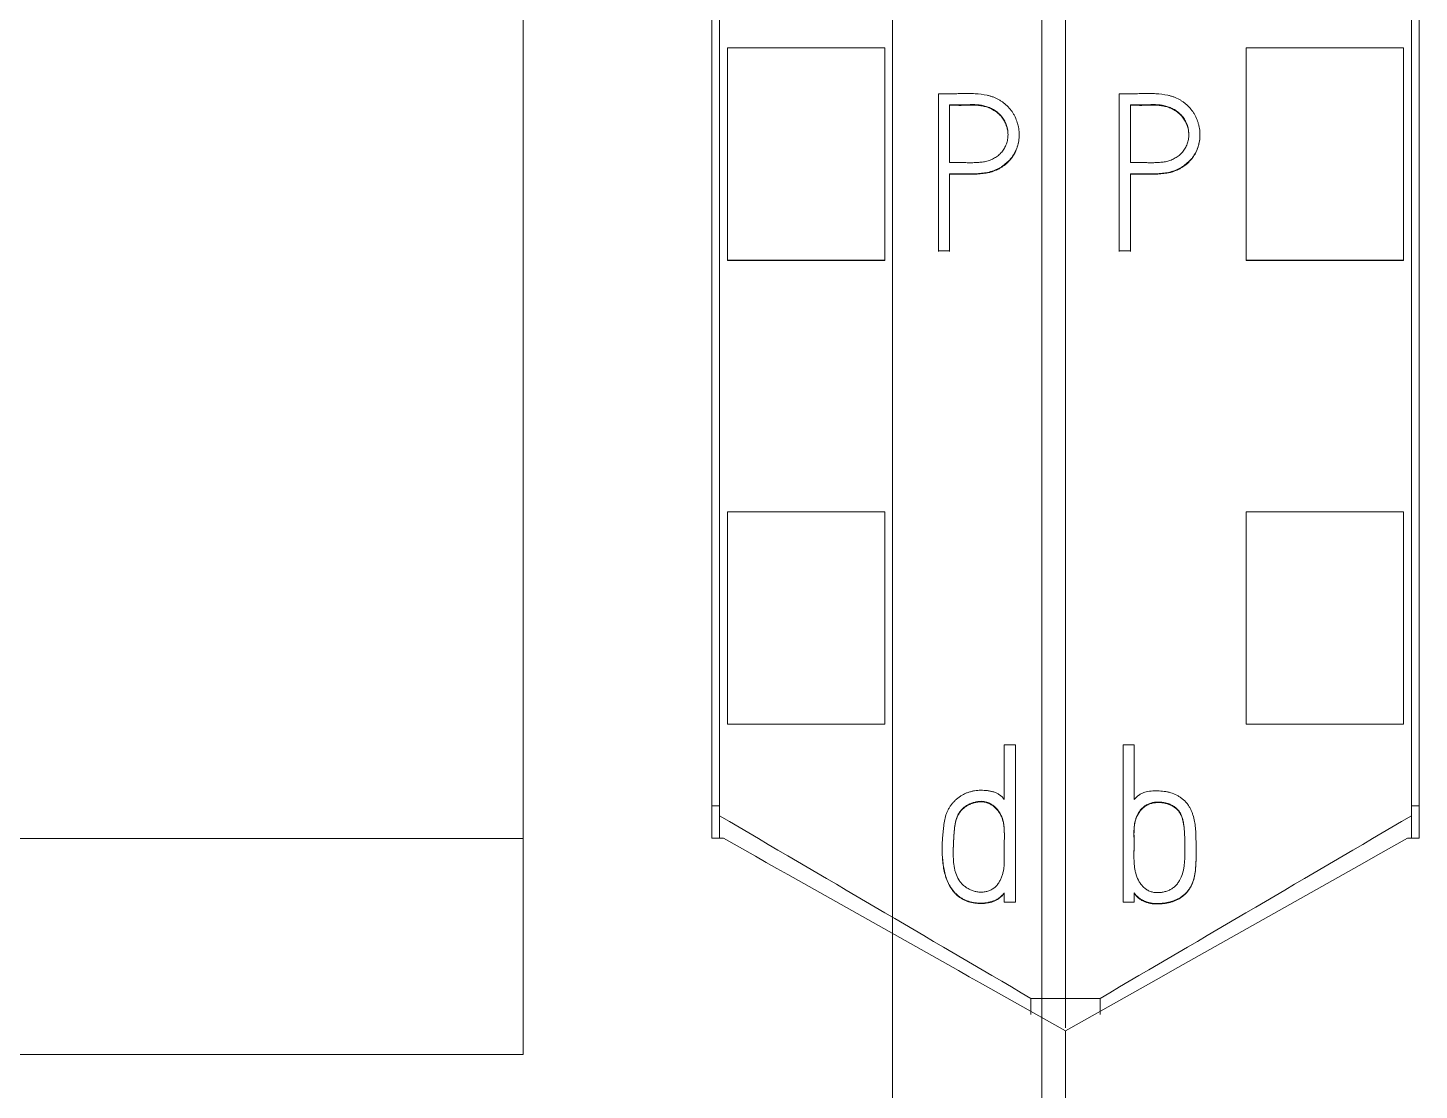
# Model space of a CAD drawing. Header units: millimetres. Extents: x 4134 to 7422, y 1400 to 3585.
# Drawn here: x 5307.05 to 5324.75, y 3245.87 to 3259.39 of the extents above; entities that cross this region are included whole.
import ezdxf

# ---------------------------------------------------------------- set-up
doc = ezdxf.new("R2010")
doc.units = ezdxf.units.MM
doc.layers.add('000-PI-Oprema', color=30, linetype='Continuous', lineweight=5)

# ---------------------------------------------------------------- blocks, each defined once
blk = doc.blocks.new('S7-1500 DI HF - 6ES7521-1BL00-0AB0')
at = {"layer": '000-PI-Oprema', "color": 0, "linetype": 'ByBlock', "lineweight": 0}
for p, q in [((0, 134.681), (0, 21.262)), ((34.8, 134.681), (34.8, 21.262)), ((4.4, 132.4), (4.4, 23.585)), ((30.4, 23.585), (30.4, 132.4)), ((32.6, 67.75), (32.6, 3.795)), ((34.5, 67.75), (34.5, 3.795)), ((2.3, 30.655), (2.3, 33.356)), ((4.3, 33.356), (2.3, 33.356)), ((4.3, 30.655), (4.3, 33.356)), ((30.5, 30.655), (30.5, 33.356)), ((30.5, 33.356), (32.5, 33.356)), ((32.5, 30.655), (32.5, 33.356)), ((0.684, 32.772), (0.684, 30.771)), ((33.184, 32.772), (33.184, 30.771)), ((0.826, 31.895), (0.826, 32.631)), ((33.326, 31.895), (33.326, 32.631)), ((1.711, 32.244), (1.711, 32.25)), ((34.211, 32.244), (34.211, 32.25)), ((0.826, 30.771), (0.826, 31.753)), ((33.326, 30.771), (33.326, 31.753)), ((0.684, 30.771), (0.826, 30.771)), ((0.684, 30.771), (0.684, 30.764)), ((0.826, 30.771), (0.826, 30.764)), ((2.3, 30.65), (2.3, 30.655)), ((4.3, 30.655), (2.3, 30.655)), ((4.3, 30.65), (2.3, 30.65)), ((4.3, 30.65), (4.3, 30.655)), ((30.5, 30.65), (30.5, 30.655)), ((30.5, 30.655), (32.5, 30.655)), ((30.5, 30.65), (32.5, 30.65)), ((32.5, 30.65), (32.5, 30.655)), ((33.184, 30.771), (33.326, 30.771)), ((33.184, 30.771), (33.184, 30.764)), ((33.326, 30.771), (33.326, 30.764)), ((2.3, 24.753), (2.3, 27.454)), ((4.3, 27.454), (2.3, 27.454)), ((4.3, 24.753), (4.3, 27.454)), ((30.5, 24.753), (30.5, 27.454)), ((30.5, 27.454), (32.5, 27.454)), ((32.5, 24.753), (32.5, 27.454)), ((2.3, 24.75), (2.3, 24.753)), ((4.3, 24.753), (2.3, 24.753)), ((4.3, 24.75), (2.3, 24.75)), ((4.3, 24.75), (4.3, 24.753)), ((30.5, 24.75), (30.5, 24.753)), ((30.5, 24.753), (32.5, 24.753)), ((30.5, 24.75), (32.5, 24.75)), ((32.5, 24.75), (32.5, 24.753)), ((0.733, 22.486), (0.733, 24.486)), ((0.733, 24.486), (0.872, 24.486)), ((0.872, 24.486), (0.872, 23.791)), ((34.022, 24.486), (34.022, 23.794)), ((34.163, 24.486), (34.022, 24.486)), ((34.163, 22.486), (34.163, 24.486)), ((4.5, 23.714), (4.4, 23.714)), ((4.4, 23.585), (4.4, 23.299)), ((30.3, 23.714), (30.4, 23.714)), ((30.4, 23.299), (30.4, 23.585)), ((4.35, 23.299), (4.5, 23.299)), ((27.9, 23.296), (6.9, 23.296)), ((30.3, 23.299), (30.45, 23.299)), ((1.662, 23.111), (1.662, 23.117)), ((33.231, 23.163), (33.231, 23.153)), ((0.872, 22.486), (0.733, 22.486)), ((0.872, 22.605), (0.872, 22.486)), ((34.022, 22.605), (34.022, 22.486)), ((34.022, 22.486), (34.163, 22.486)), ((0, 21.262), (0, 20.893)), ((0.44, 21.262), (0, 21.262)), ((0.44, 21.059), (0.44, 21.262)), ((34.36, 21.262), (34.36, 21.059)), ((34.8, 21.262), (34.36, 21.262)), ((34.8, 21.262), (34.8, 20.886)), ((27.9, 20.55), (6.9, 20.55))]:
    blk.add_line(p, q, dxfattribs=at)
for points, knots in [([(4.5, 132.586), (4.5, 129.542), (4.5, 119.972), (4.5, 105.802), (4.5, 91.235), (4.5, 77.025), (4.5, 62.731), (4.5, 47.245), (4.5, 34.605), (4.5, 26.64), (4.5, 23.299)], [0, 0, 0, 0, 0.083934, 0.263736, 0.389889, 0.484142, 0.653794, 0.78188, 0.908517, 1, 1, 1, 1]), ([(30.3, 23.299), (30.3, 26.64), (30.3, 34.605), (30.3, 47.245), (30.3, 62.731), (30.3, 77.025), (30.3, 91.235), (30.3, 105.802), (30.3, 119.972), (30.3, 129.542), (30.3, 132.586)], [0, 0, 0, 0, 0.091483, 0.21812, 0.346206, 0.515858, 0.610111, 0.736264, 0.916066, 1, 1, 1, 1]), ([(27.9, 129.52), (27.9, 127.497), (27.9, 118.948), (27.9, 105.802), (27.9, 91.235), (27.9, 77.025), (27.9, 62.731), (27.9, 47.245), (27.9, 34.486), (27.9, 25.605), (27.9, 21.348), (27.9, 20.55)], [0, 0, 0, 0, 0.055935, 0.236292, 0.362833, 0.457376, 0.627551, 0.756032, 0.883059, 0.978086, 1, 1, 1, 1]), ([(0.826, 31.753), (0.877, 31.753), (0.929, 31.754), (1.032, 31.753), (1.084, 31.752), (1.161, 31.754), (1.187, 31.755), (1.226, 31.758), (1.239, 31.76), (1.265, 31.763), (1.277, 31.765), (1.316, 31.772), (1.341, 31.778), (1.39, 31.794), (1.414, 31.804), (1.449, 31.821), (1.46, 31.827), (1.483, 31.841), (1.493, 31.847), (1.525, 31.87), (1.545, 31.886), (1.573, 31.913), (1.583, 31.922), (1.6, 31.941), (1.608, 31.951), (1.632, 31.982), (1.645, 32.004), (1.663, 32.038), (1.668, 32.05), (1.679, 32.074), (1.683, 32.086), (1.695, 32.123), (1.701, 32.148), (1.707, 32.187), (1.708, 32.199), (1.71, 32.225), (1.711, 32.239), (1.711, 32.277), (1.709, 32.303), (1.703, 32.341), (1.7, 32.354), (1.695, 32.38), (1.691, 32.392), (1.68, 32.429), (1.67, 32.453), (1.653, 32.488), (1.647, 32.499), (1.634, 32.522), (1.627, 32.533), (1.605, 32.565), (1.589, 32.585), (1.553, 32.622), (1.534, 32.64), (1.503, 32.664), (1.493, 32.671), (1.471, 32.685), (1.46, 32.692), (1.426, 32.711), (1.403, 32.721), (1.366, 32.735), (1.354, 32.739), (1.329, 32.746), (1.316, 32.749), (1.253, 32.764), (1.202, 32.769), (1.125, 32.773), (1.099, 32.774), (1.047, 32.774), (0.995, 32.774), (0.943, 32.773), (0.892, 32.772), (0.814, 32.772), (0.736, 32.772), (0.684, 32.772)], [0, 0, 0, 0, 0.0625, 0.0625, 0.125, 0.125, 0.15625, 0.15625, 0.171875, 0.171875, 0.1875, 0.1875, 0.21875, 0.21875, 0.25, 0.25, 0.265625, 0.265625, 0.28125, 0.28125, 0.3125, 0.3125, 0.328125, 0.328125, 0.34375, 0.34375, 0.375, 0.375, 0.390625, 0.390625, 0.40625, 0.40625, 0.4375, 0.4375, 0.453125, 0.453125, 0.46875, 0.46875, 0.5, 0.5, 0.515625, 0.515625, 0.53125, 0.53125, 0.5625, 0.5625, 0.578125, 0.578125, 0.59375, 0.59375, 0.625, 0.625, 0.65625, 0.65625, 0.671875, 0.671875, 0.6875, 0.6875, 0.71875, 0.71875, 0.734375, 0.734375, 0.75, 0.75, 0.8125, 0.8125, 0.84375, 0.84375, 0.875, 0.90625, 0.90625, 0.9375, 1, 1, 1, 1]), ([(33.326, 31.753), (33.377, 31.753), (33.429, 31.754), (33.532, 31.753), (33.584, 31.752), (33.661, 31.754), (33.687, 31.755), (33.726, 31.758), (33.739, 31.76), (33.765, 31.763), (33.777, 31.765), (33.816, 31.772), (33.841, 31.778), (33.89, 31.794), (33.914, 31.804), (33.949, 31.821), (33.96, 31.827), (33.983, 31.841), (33.993, 31.847), (34.025, 31.87), (34.045, 31.886), (34.073, 31.913), (34.083, 31.922), (34.1, 31.941), (34.108, 31.951), (34.132, 31.982), (34.145, 32.004), (34.163, 32.038), (34.168, 32.05), (34.179, 32.074), (34.183, 32.086), (34.195, 32.123), (34.201, 32.148), (34.207, 32.187), (34.208, 32.199), (34.21, 32.225), (34.211, 32.239), (34.211, 32.277), (34.209, 32.303), (34.203, 32.341), (34.2, 32.354), (34.195, 32.38), (34.191, 32.392), (34.18, 32.429), (34.17, 32.453), (34.153, 32.488), (34.147, 32.499), (34.134, 32.522), (34.127, 32.533), (34.105, 32.565), (34.089, 32.585), (34.053, 32.622), (34.034, 32.64), (34.003, 32.664), (33.993, 32.671), (33.971, 32.685), (33.96, 32.692), (33.926, 32.711), (33.903, 32.721), (33.866, 32.735), (33.854, 32.739), (33.829, 32.746), (33.816, 32.749), (33.753, 32.764), (33.702, 32.769), (33.625, 32.773), (33.599, 32.774), (33.547, 32.774), (33.495, 32.774), (33.443, 32.773), (33.392, 32.772), (33.314, 32.772), (33.236, 32.772), (33.184, 32.772)], [0, 0, 0, 0, 0.0625, 0.0625, 0.125, 0.125, 0.15625, 0.15625, 0.171875, 0.171875, 0.1875, 0.1875, 0.21875, 0.21875, 0.25, 0.25, 0.265625, 0.265625, 0.28125, 0.28125, 0.3125, 0.3125, 0.328125, 0.328125, 0.34375, 0.34375, 0.375, 0.375, 0.390625, 0.390625, 0.40625, 0.40625, 0.4375, 0.4375, 0.453125, 0.453125, 0.46875, 0.46875, 0.5, 0.5, 0.515625, 0.515625, 0.53125, 0.53125, 0.5625, 0.5625, 0.578125, 0.578125, 0.59375, 0.59375, 0.625, 0.625, 0.65625, 0.65625, 0.671875, 0.671875, 0.6875, 0.6875, 0.71875, 0.71875, 0.734375, 0.734375, 0.75, 0.75, 0.8125, 0.8125, 0.84375, 0.84375, 0.875, 0.90625, 0.90625, 0.9375, 1, 1, 1, 1]), ([(0.826, 32.631), (0.865, 32.631), (0.903, 32.631), (0.961, 32.631), (0.981, 32.631), (1.019, 32.631), (1.039, 32.632), (1.097, 32.633), (1.136, 32.634), (1.194, 32.63), (1.213, 32.628), (1.251, 32.621), (1.27, 32.617), (1.299, 32.608), (1.308, 32.605), (1.327, 32.598), (1.336, 32.594), (1.363, 32.582), (1.381, 32.573), (1.406, 32.557), (1.414, 32.551), (1.43, 32.539), (1.438, 32.533), (1.46, 32.513), (1.474, 32.499), (1.493, 32.476), (1.499, 32.468), (1.51, 32.452), (1.515, 32.443), (1.53, 32.417), (1.539, 32.399), (1.549, 32.371), (1.552, 32.362), (1.558, 32.343), (1.56, 32.333), (1.566, 32.304), (1.568, 32.284), (1.569, 32.254), (1.569, 32.244), (1.568, 32.224), (1.568, 32.214), (1.564, 32.185), (1.559, 32.165), (1.55, 32.137), (1.547, 32.128), (1.539, 32.109), (1.535, 32.1), (1.521, 32.074), (1.51, 32.057), (1.492, 32.034), (1.486, 32.026), (1.472, 32.011), (1.465, 32.004), (1.443, 31.984), (1.427, 31.972), (1.401, 31.957), (1.393, 31.952), (1.375, 31.942), (1.366, 31.938), (1.339, 31.926), (1.32, 31.919), (1.291, 31.912), (1.281, 31.909), (1.262, 31.905), (1.252, 31.904), (1.222, 31.9), (1.202, 31.898), (1.163, 31.895), (1.143, 31.895), (1.103, 31.894), (1.064, 31.894), (1.024, 31.895), (0.984, 31.895), (0.965, 31.895), (0.905, 31.895), (0.865, 31.895), (0.826, 31.895)], [0, 0, 0, 0, 0.0625, 0.0625, 0.09375, 0.09375, 0.125, 0.125, 0.1875, 0.1875, 0.21875, 0.21875, 0.25, 0.25, 0.265625, 0.265625, 0.28125, 0.28125, 0.3125, 0.3125, 0.328125, 0.328125, 0.34375, 0.34375, 0.375, 0.375, 0.390625, 0.390625, 0.40625, 0.40625, 0.4375, 0.4375, 0.453125, 0.453125, 0.46875, 0.46875, 0.5, 0.5, 0.515625, 0.515625, 0.53125, 0.53125, 0.5625, 0.5625, 0.578125, 0.578125, 0.59375, 0.59375, 0.625, 0.625, 0.640625, 0.640625, 0.65625, 0.65625, 0.6875, 0.6875, 0.703125, 0.703125, 0.71875, 0.71875, 0.75, 0.75, 0.765625, 0.765625, 0.78125, 0.78125, 0.8125, 0.8125, 0.84375, 0.84375, 0.875, 0.90625, 0.90625, 0.9375, 0.9375, 1, 1, 1, 1]), ([(1.569, 32.244), (1.569, 32.247), (1.569, 32.25), (1.569, 32.263), (1.568, 32.273), (1.566, 32.293), (1.565, 32.303), (1.559, 32.332), (1.554, 32.351), (1.544, 32.379), (1.54, 32.389), (1.532, 32.407), (1.519, 32.433), (1.502, 32.458), (1.484, 32.481), (1.477, 32.489), (1.463, 32.503), (1.456, 32.51), (1.434, 32.53), (1.418, 32.542), (1.394, 32.558), (1.385, 32.563), (1.368, 32.573), (1.359, 32.578), (1.332, 32.59), (1.314, 32.598), (1.276, 32.609), (1.256, 32.614), (1.217, 32.621), (1.198, 32.623), (1.139, 32.628), (1.1, 32.627), (1.041, 32.626), (1.022, 32.625), (0.982, 32.624), (0.963, 32.624), (0.904, 32.624), (0.865, 32.625), (0.826, 32.625)], [0, 0, 0, 0, 0.009533, 0.009533, 0.040485, 0.040485, 0.071437, 0.071437, 0.133342, 0.133342, 0.164294, 0.164294, 0.195246, 0.25715, 0.25715, 0.288102, 0.288102, 0.319054, 0.319054, 0.380958, 0.380958, 0.41191, 0.41191, 0.442862, 0.442862, 0.504767, 0.504767, 0.566671, 0.566671, 0.628575, 0.628575, 0.752383, 0.752383, 0.814287, 0.814287, 0.876192, 0.876192, 1, 1, 1, 1]), ([(33.326, 32.631), (33.365, 32.631), (33.403, 32.631), (33.461, 32.631), (33.481, 32.631), (33.519, 32.631), (33.539, 32.632), (33.597, 32.633), (33.636, 32.634), (33.694, 32.63), (33.713, 32.628), (33.751, 32.621), (33.77, 32.617), (33.799, 32.608), (33.808, 32.605), (33.827, 32.598), (33.836, 32.594), (33.863, 32.582), (33.881, 32.573), (33.906, 32.557), (33.914, 32.551), (33.93, 32.539), (33.938, 32.533), (33.96, 32.513), (33.974, 32.499), (33.993, 32.476), (33.999, 32.468), (34.01, 32.452), (34.015, 32.443), (34.03, 32.417), (34.039, 32.399), (34.049, 32.371), (34.052, 32.362), (34.058, 32.343), (34.06, 32.333), (34.066, 32.304), (34.068, 32.284), (34.069, 32.254), (34.069, 32.244), (34.068, 32.224), (34.068, 32.214), (34.064, 32.185), (34.059, 32.165), (34.05, 32.137), (34.047, 32.128), (34.039, 32.109), (34.035, 32.1), (34.021, 32.074), (34.01, 32.057), (33.992, 32.034), (33.986, 32.026), (33.972, 32.011), (33.965, 32.004), (33.943, 31.984), (33.927, 31.972), (33.901, 31.957), (33.893, 31.952), (33.875, 31.942), (33.866, 31.938), (33.839, 31.926), (33.82, 31.919), (33.791, 31.912), (33.781, 31.909), (33.762, 31.905), (33.752, 31.904), (33.722, 31.9), (33.702, 31.898), (33.663, 31.895), (33.643, 31.895), (33.603, 31.894), (33.564, 31.894), (33.524, 31.895), (33.484, 31.895), (33.465, 31.895), (33.405, 31.895), (33.365, 31.895), (33.326, 31.895)], [0, 0, 0, 0, 0.0625, 0.0625, 0.09375, 0.09375, 0.125, 0.125, 0.1875, 0.1875, 0.21875, 0.21875, 0.25, 0.25, 0.265625, 0.265625, 0.28125, 0.28125, 0.3125, 0.3125, 0.328125, 0.328125, 0.34375, 0.34375, 0.375, 0.375, 0.390625, 0.390625, 0.40625, 0.40625, 0.4375, 0.4375, 0.453125, 0.453125, 0.46875, 0.46875, 0.5, 0.5, 0.515625, 0.515625, 0.53125, 0.53125, 0.5625, 0.5625, 0.578125, 0.578125, 0.59375, 0.59375, 0.625, 0.625, 0.640625, 0.640625, 0.65625, 0.65625, 0.6875, 0.6875, 0.703125, 0.703125, 0.71875, 0.71875, 0.75, 0.75, 0.765625, 0.765625, 0.78125, 0.78125, 0.8125, 0.8125, 0.84375, 0.84375, 0.875, 0.90625, 0.90625, 0.9375, 0.9375, 1, 1, 1, 1]), ([(34.069, 32.244), (34.069, 32.247), (34.069, 32.25), (34.069, 32.263), (34.068, 32.273), (34.066, 32.293), (34.065, 32.303), (34.059, 32.332), (34.054, 32.351), (34.044, 32.379), (34.04, 32.389), (34.032, 32.407), (34.019, 32.433), (34.002, 32.458), (33.984, 32.481), (33.977, 32.489), (33.963, 32.503), (33.956, 32.51), (33.934, 32.53), (33.918, 32.542), (33.894, 32.558), (33.885, 32.563), (33.868, 32.573), (33.859, 32.578), (33.832, 32.59), (33.814, 32.598), (33.776, 32.609), (33.756, 32.614), (33.717, 32.621), (33.698, 32.623), (33.639, 32.628), (33.6, 32.627), (33.541, 32.626), (33.522, 32.625), (33.482, 32.624), (33.463, 32.624), (33.404, 32.624), (33.365, 32.625), (33.326, 32.625)], [0, 0, 0, 0, 0.009533, 0.009533, 0.040485, 0.040485, 0.071437, 0.071437, 0.133342, 0.133342, 0.164294, 0.164294, 0.195246, 0.25715, 0.25715, 0.288102, 0.288102, 0.319054, 0.319054, 0.380958, 0.380958, 0.41191, 0.41191, 0.442862, 0.442862, 0.504767, 0.504767, 0.566671, 0.566671, 0.628575, 0.628575, 0.752383, 0.752383, 0.814287, 0.814287, 0.876192, 0.876192, 1, 1, 1, 1]), ([(1.711, 32.245), (1.711, 32.219), (1.709, 32.194), (1.703, 32.157), (1.701, 32.144), (1.695, 32.119), (1.691, 32.106), (1.68, 32.069), (1.67, 32.045), (1.646, 31.999), (1.633, 31.977), (1.609, 31.946), (1.601, 31.936), (1.583, 31.917), (1.574, 31.907), (1.546, 31.881), (1.526, 31.864), (1.494, 31.842), (1.483, 31.835), (1.461, 31.821), (1.45, 31.815), (1.415, 31.798), (1.391, 31.788), (1.354, 31.776), (1.341, 31.772), (1.316, 31.766), (1.303, 31.763), (1.24, 31.752), (1.188, 31.748), (1.085, 31.746), (1.033, 31.747), (0.929, 31.748), (0.878, 31.747), (0.826, 31.747)], [0, 0, 0, 0, 0.065202, 0.065202, 0.098588, 0.098588, 0.131973, 0.131973, 0.198745, 0.198745, 0.265516, 0.265516, 0.298902, 0.298902, 0.332287, 0.332287, 0.399059, 0.399059, 0.432444, 0.432444, 0.46583, 0.46583, 0.532601, 0.532601, 0.565987, 0.565987, 0.599372, 0.599372, 0.732915, 0.732915, 0.866457, 0.866457, 1, 1, 1, 1]), ([(34.211, 32.245), (34.211, 32.219), (34.209, 32.194), (34.203, 32.157), (34.201, 32.144), (34.195, 32.119), (34.191, 32.106), (34.18, 32.069), (34.17, 32.045), (34.146, 31.999), (34.133, 31.977), (34.109, 31.946), (34.101, 31.936), (34.083, 31.917), (34.074, 31.907), (34.046, 31.881), (34.026, 31.864), (33.994, 31.842), (33.983, 31.835), (33.961, 31.821), (33.95, 31.815), (33.915, 31.798), (33.891, 31.788), (33.854, 31.776), (33.841, 31.772), (33.816, 31.766), (33.803, 31.763), (33.74, 31.752), (33.688, 31.748), (33.585, 31.746), (33.533, 31.747), (33.429, 31.748), (33.378, 31.747), (33.326, 31.747)], [0, 0, 0, 0, 0.065202, 0.065202, 0.098588, 0.098588, 0.131973, 0.131973, 0.198745, 0.198745, 0.265516, 0.265516, 0.298902, 0.298902, 0.332287, 0.332287, 0.399059, 0.399059, 0.432444, 0.432444, 0.46583, 0.46583, 0.532601, 0.532601, 0.565987, 0.565987, 0.599372, 0.599372, 0.732915, 0.732915, 0.866457, 0.866457, 1, 1, 1, 1]), ([(0.872, 23.791), (0.891, 23.812), (0.911, 23.831), (0.945, 23.855), (0.957, 23.862), (0.975, 23.871), (0.982, 23.874), (0.995, 23.88), (1.001, 23.882), (1.034, 23.893), (1.062, 23.898), (1.103, 23.901), (1.117, 23.902), (1.145, 23.903), (1.159, 23.903), (1.201, 23.901), (1.228, 23.9), (1.27, 23.894), (1.284, 23.892), (1.311, 23.886), (1.325, 23.883), (1.365, 23.871), (1.391, 23.86), (1.428, 23.841), (1.44, 23.834), (1.464, 23.819), (1.475, 23.811), (1.508, 23.785), (1.527, 23.766), (1.553, 23.733), (1.562, 23.721), (1.577, 23.698), (1.59, 23.673), (1.602, 23.648), (1.612, 23.622), (1.617, 23.609), (1.63, 23.569), (1.636, 23.542), (1.647, 23.487), (1.651, 23.46), (1.656, 23.404), (1.658, 23.376), (1.66, 23.32), (1.66, 23.292), (1.661, 23.237), (1.661, 23.209), (1.662, 23.125), (1.662, 23.069), (1.66, 22.985), (1.658, 22.957), (1.654, 22.902), (1.651, 22.874), (1.644, 22.833), (1.642, 22.819), (1.635, 22.792), (1.631, 22.778), (1.618, 22.738), (1.607, 22.712), (1.587, 22.675), (1.58, 22.663), (1.564, 22.64), (1.555, 22.629), (1.528, 22.597), (1.507, 22.578), (1.473, 22.553), (1.461, 22.545), (1.437, 22.531), (1.425, 22.525), (1.399, 22.513), (1.386, 22.508), (1.359, 22.498), (1.346, 22.494), (1.305, 22.483), (1.278, 22.478), (1.223, 22.471), (1.195, 22.469), (1.138, 22.469), (1.11, 22.471), (1.069, 22.479), (1.055, 22.482), (1.028, 22.491), (1.015, 22.495), (0.989, 22.507), (0.977, 22.513), (0.959, 22.524), (0.953, 22.528), (0.941, 22.536), (0.936, 22.54), (0.908, 22.562), (0.889, 22.582), (0.872, 22.605)], [0, 0, 0, 0, 0.03125, 0.03125, 0.046875, 0.046875, 0.054688, 0.054688, 0.0625, 0.0625, 0.09375, 0.09375, 0.109375, 0.109375, 0.125, 0.125, 0.15625, 0.15625, 0.171875, 0.171875, 0.1875, 0.1875, 0.21875, 0.21875, 0.234375, 0.234375, 0.25, 0.25, 0.28125, 0.28125, 0.296875, 0.296875, 0.3125, 0.328125, 0.328125, 0.34375, 0.34375, 0.375, 0.375, 0.40625, 0.40625, 0.4375, 0.4375, 0.46875, 0.46875, 0.5, 0.5, 0.5625, 0.5625, 0.59375, 0.59375, 0.625, 0.625, 0.640625, 0.640625, 0.65625, 0.65625, 0.6875, 0.6875, 0.703125, 0.703125, 0.71875, 0.71875, 0.75, 0.75, 0.765625, 0.765625, 0.78125, 0.78125, 0.796875, 0.796875, 0.8125, 0.8125, 0.84375, 0.84375, 0.875, 0.875, 0.90625, 0.90625, 0.921875, 0.921875, 0.9375, 0.9375, 0.953125, 0.953125, 0.960938, 0.960938, 0.96875, 0.96875, 1, 1, 1, 1]), ([(34.022, 23.794), (34.004, 23.815), (33.984, 23.835), (33.956, 23.855), (33.95, 23.859), (33.938, 23.866), (33.932, 23.87), (33.914, 23.879), (33.901, 23.884), (33.874, 23.892), (33.861, 23.895), (33.834, 23.901), (33.82, 23.903), (33.793, 23.907), (33.779, 23.908), (33.752, 23.91), (33.738, 23.911), (33.697, 23.91), (33.669, 23.908), (33.628, 23.901), (33.615, 23.898), (33.588, 23.891), (33.574, 23.887), (33.548, 23.878), (33.535, 23.873), (33.51, 23.861), (33.498, 23.855), (33.474, 23.841), (33.462, 23.834), (33.439, 23.818), (33.418, 23.801), (33.397, 23.782), (33.378, 23.762), (33.369, 23.751), (33.351, 23.73), (33.343, 23.719), (33.327, 23.696), (33.32, 23.684), (33.306, 23.66), (33.3, 23.648), (33.288, 23.622), (33.283, 23.609), (33.27, 23.569), (33.264, 23.543), (33.257, 23.502), (33.255, 23.488), (33.252, 23.461), (33.251, 23.447), (33.248, 23.42), (33.247, 23.407), (33.244, 23.379), (33.242, 23.366), (33.239, 23.338), (33.238, 23.325), (33.236, 23.297), (33.235, 23.284), (33.233, 23.256), (33.233, 23.242), (33.232, 23.215), (33.232, 23.201), (33.231, 23.16), (33.231, 23.133), (33.233, 23.078), (33.235, 23.051), (33.24, 22.996), (33.243, 22.969), (33.252, 22.915), (33.257, 22.888), (33.277, 22.807), (33.296, 22.755), (33.335, 22.682), (33.35, 22.659), (33.384, 22.616), (33.403, 22.596), (33.434, 22.569), (33.445, 22.56), (33.468, 22.544), (33.479, 22.537), (33.503, 22.523), (33.516, 22.517), (33.541, 22.506), (33.554, 22.502), (33.594, 22.489), (33.621, 22.483), (33.675, 22.476), (33.703, 22.474), (33.744, 22.475), (33.758, 22.475), (33.786, 22.478), (33.799, 22.48), (33.826, 22.485), (33.84, 22.488), (33.866, 22.496), (33.88, 22.5), (33.905, 22.51), (33.917, 22.516), (33.941, 22.53), (33.952, 22.538), (33.974, 22.555), (33.984, 22.565), (34.004, 22.584), (34.013, 22.594), (34.022, 22.605)], [0, 0, 0, 0, 0.03125, 0.03125, 0.039062, 0.039062, 0.046875, 0.046875, 0.0625, 0.0625, 0.078125, 0.078125, 0.09375, 0.09375, 0.109375, 0.109375, 0.125, 0.125, 0.15625, 0.15625, 0.171875, 0.171875, 0.1875, 0.1875, 0.203125, 0.203125, 0.21875, 0.21875, 0.234375, 0.234375, 0.25, 0.265625, 0.265625, 0.28125, 0.28125, 0.296875, 0.296875, 0.3125, 0.3125, 0.328125, 0.328125, 0.34375, 0.34375, 0.375, 0.375, 0.390625, 0.390625, 0.40625, 0.40625, 0.421875, 0.421875, 0.4375, 0.4375, 0.453125, 0.453125, 0.46875, 0.46875, 0.484375, 0.484375, 0.5, 0.5, 0.53125, 0.53125, 0.5625, 0.5625, 0.59375, 0.59375, 0.625, 0.625, 0.6875, 0.6875, 0.71875, 0.71875, 0.75, 0.75, 0.765625, 0.765625, 0.78125, 0.78125, 0.796875, 0.796875, 0.8125, 0.8125, 0.84375, 0.84375, 0.875, 0.875, 0.890625, 0.890625, 0.90625, 0.90625, 0.921875, 0.921875, 0.9375, 0.9375, 0.953125, 0.953125, 0.96875, 0.96875, 0.984375, 0.984375, 1, 1, 1, 1]), ([(1.042, 23.729), (1.056, 23.736), (1.071, 23.742), (1.101, 23.751), (1.116, 23.754), (1.14, 23.758), (1.148, 23.759), (1.164, 23.76), (1.187, 23.761), (1.211, 23.76), (1.242, 23.756), (1.258, 23.753), (1.289, 23.746), (1.304, 23.741), (1.333, 23.73), (1.347, 23.723), (1.375, 23.708), (1.388, 23.699), (1.407, 23.684), (1.413, 23.679), (1.424, 23.668), (1.43, 23.662), (1.445, 23.644), (1.454, 23.631), (1.469, 23.603), (1.475, 23.588), (1.486, 23.559), (1.491, 23.544), (1.498, 23.513), (1.501, 23.498), (1.506, 23.467), (1.508, 23.451), (1.513, 23.404), (1.514, 23.372), (1.518, 23.278), (1.52, 23.214), (1.52, 23.12), (1.52, 23.088), (1.517, 23.025), (1.515, 22.994), (1.509, 22.947), (1.507, 22.931), (1.501, 22.9), (1.498, 22.884), (1.485, 22.839), (1.475, 22.809), (1.454, 22.767), (1.446, 22.753), (1.428, 22.727), (1.419, 22.714), (1.397, 22.692), (1.385, 22.681), (1.36, 22.662), (1.346, 22.653), (1.318, 22.639), (1.304, 22.632), (1.274, 22.622), (1.258, 22.618), (1.227, 22.611), (1.212, 22.609), (1.188, 22.608), (1.18, 22.607), (1.164, 22.608), (1.156, 22.608), (1.133, 22.61), (1.117, 22.612), (1.094, 22.618), (1.086, 22.621), (1.071, 22.626), (1.064, 22.629), (1.043, 22.639), (1.03, 22.648), (1.011, 22.662), (1.004, 22.667), (0.993, 22.678), (0.987, 22.683), (0.971, 22.701), (0.961, 22.713), (0.943, 22.739), (0.935, 22.753), (0.913, 22.795), (0.902, 22.824), (0.89, 22.87), (0.887, 22.886), (0.881, 22.916), (0.879, 22.932), (0.874, 22.979), (0.872, 23.01), (0.871, 23.072), (0.871, 23.103), (0.872, 23.165), (0.872, 23.197), (0.872, 23.259), (0.872, 23.29), (0.871, 23.353), (0.871, 23.384), (0.874, 23.446), (0.877, 23.477), (0.887, 23.522), (0.892, 23.537), (0.902, 23.567), (0.908, 23.581), (0.922, 23.609), (0.93, 23.623), (0.947, 23.649), (0.957, 23.661), (0.978, 23.683), (0.99, 23.694), (1.008, 23.708), (1.015, 23.713), (1.025, 23.719), (1.028, 23.721), (1.035, 23.725), (1.039, 23.727), (1.042, 23.729)], [0, 0, 0, 0, 0.015625, 0.015625, 0.03125, 0.03125, 0.039063, 0.039063, 0.046875, 0.0625, 0.0625, 0.078125, 0.078125, 0.09375, 0.09375, 0.109375, 0.109375, 0.125, 0.125, 0.132813, 0.132813, 0.140625, 0.140625, 0.15625, 0.15625, 0.171875, 0.171875, 0.1875, 0.1875, 0.203125, 0.203125, 0.21875, 0.21875, 0.25, 0.25, 0.3125, 0.3125, 0.34375, 0.34375, 0.375, 0.375, 0.390625, 0.390625, 0.40625, 0.40625, 0.4375, 0.4375, 0.453125, 0.453125, 0.46875, 0.46875, 0.484375, 0.484375, 0.5, 0.5, 0.515625, 0.515625, 0.53125, 0.53125, 0.546875, 0.546875, 0.554688, 0.554688, 0.5625, 0.5625, 0.578125, 0.578125, 0.585938, 0.585938, 0.59375, 0.59375, 0.609375, 0.609375, 0.617188, 0.617188, 0.625, 0.625, 0.640625, 0.640625, 0.65625, 0.65625, 0.6875, 0.6875, 0.703125, 0.703125, 0.71875, 0.71875, 0.75, 0.75, 0.78125, 0.78125, 0.8125, 0.8125, 0.84375, 0.84375, 0.875, 0.875, 0.90625, 0.90625, 0.921875, 0.921875, 0.9375, 0.9375, 0.953125, 0.953125, 0.96875, 0.96875, 0.984375, 0.984375, 0.992188, 0.992188, 0.996094, 0.996094, 1, 1, 1, 1]), ([(1.042, 23.723), (1.028, 23.715), (1.014, 23.707), (0.99, 23.687), (0.978, 23.677), (0.945, 23.642), (0.928, 23.615), (0.906, 23.572), (0.901, 23.557), (0.89, 23.527), (0.886, 23.512), (0.88, 23.481), (0.877, 23.465), (0.874, 23.434), (0.873, 23.418), (0.871, 23.371), (0.872, 23.339), (0.872, 23.276), (0.872, 23.245), (0.872, 23.182), (0.872, 23.15), (0.871, 23.105), (0.871, 23.091), (0.871, 23.077)], [0, 0, 0, 0, 0.067236, 0.067236, 0.134472, 0.134472, 0.268944, 0.268944, 0.33618, 0.33618, 0.403416, 0.403416, 0.470652, 0.470652, 0.537887, 0.537887, 0.672359, 0.672359, 0.806831, 0.806831, 0.941303, 0.941303, 1, 1, 1, 1]), ([(1.52, 23.146), (1.52, 23.148), (1.52, 23.151), (1.52, 23.215), (1.518, 23.278), (1.514, 23.371), (1.513, 23.402), (1.506, 23.465), (1.501, 23.496), (1.49, 23.541), (1.485, 23.556), (1.474, 23.586), (1.467, 23.6), (1.452, 23.627), (1.443, 23.64), (1.422, 23.664), (1.411, 23.675), (1.392, 23.689), (1.386, 23.694), (1.373, 23.703), (1.366, 23.707), (1.345, 23.718), (1.331, 23.724), (1.302, 23.735), (1.287, 23.74), (1.256, 23.747), (1.241, 23.75), (1.21, 23.753), (1.194, 23.754), (1.163, 23.754), (1.147, 23.753), (1.116, 23.748), (1.101, 23.745), (1.078, 23.738), (1.067, 23.734), (1.056, 23.729), (1.049, 23.726), (1.046, 23.724), (1.042, 23.723)], [0, 0, 0, 0, 0.008133, 0.008133, 0.206507, 0.206507, 0.305693, 0.305693, 0.40488, 0.40488, 0.454473, 0.454473, 0.504067, 0.504067, 0.55366, 0.55366, 0.603253, 0.603253, 0.62805, 0.62805, 0.652847, 0.652847, 0.70244, 0.70244, 0.752033, 0.752033, 0.801627, 0.801627, 0.85122, 0.85122, 0.900813, 0.900813, 0.950407, 0.950407, 0.975203, 0.987602, 0.987602, 1, 1, 1, 1]), ([(33.968, 23.615), (33.984, 23.587), (33.996, 23.558), (34.008, 23.513), (34.011, 23.497), (34.016, 23.466), (34.018, 23.45), (34.021, 23.419), (34.021, 23.404), (34.022, 23.372), (34.023, 23.325), (34.022, 23.278), (34.021, 23.184), (34.022, 23.121), (34.022, 23.027), (34.022, 22.996), (34.019, 22.949), (34.018, 22.934), (34.014, 22.903), (34.008, 22.872), (34, 22.842), (33.99, 22.812), (33.985, 22.797), (33.972, 22.769), (33.965, 22.755), (33.948, 22.728), (33.939, 22.715), (33.919, 22.691), (33.907, 22.68), (33.889, 22.666), (33.883, 22.661), (33.869, 22.652), (33.863, 22.648), (33.842, 22.637), (33.828, 22.631), (33.805, 22.624), (33.797, 22.622), (33.782, 22.618), (33.774, 22.617), (33.751, 22.614), (33.735, 22.613), (33.704, 22.614), (33.688, 22.616), (33.657, 22.621), (33.642, 22.625), (33.612, 22.635), (33.597, 22.64), (33.569, 22.654), (33.555, 22.662), (33.529, 22.679), (33.516, 22.688), (33.492, 22.709), (33.481, 22.72), (33.461, 22.743), (33.452, 22.756), (33.426, 22.796), (33.414, 22.825), (33.399, 22.87), (33.395, 22.885), (33.388, 22.915), (33.385, 22.931), (33.378, 22.977), (33.376, 23.008), (33.372, 23.07), (33.372, 23.101), (33.372, 23.163), (33.373, 23.195), (33.376, 23.257), (33.377, 23.288), (33.382, 23.351), (33.384, 23.382), (33.39, 23.444), (33.394, 23.475), (33.404, 23.52), (33.407, 23.536), (33.417, 23.565), (33.423, 23.58), (33.438, 23.608), (33.446, 23.621), (33.46, 23.64), (33.465, 23.647), (33.475, 23.659), (33.48, 23.664), (33.497, 23.681), (33.509, 23.692), (33.534, 23.71), (33.547, 23.719), (33.589, 23.742), (33.618, 23.753), (33.657, 23.762), (33.665, 23.763), (33.68, 23.766), (33.688, 23.767), (33.711, 23.769), (33.727, 23.77), (33.751, 23.768), (33.759, 23.767), (33.774, 23.764), (33.782, 23.762), (33.805, 23.756), (33.819, 23.751), (33.841, 23.741), (33.848, 23.737), (33.861, 23.729), (33.881, 23.716), (33.899, 23.701), (33.916, 23.685), (33.922, 23.679), (33.932, 23.667), (33.937, 23.661), (33.951, 23.642), (33.96, 23.629), (33.968, 23.615)], [0, 0, 0, 0, 0.03125, 0.03125, 0.046875, 0.046875, 0.0625, 0.0625, 0.078125, 0.078125, 0.09375, 0.125, 0.125, 0.1875, 0.1875, 0.21875, 0.21875, 0.234375, 0.234375, 0.25, 0.265625, 0.265625, 0.28125, 0.28125, 0.296875, 0.296875, 0.3125, 0.3125, 0.328125, 0.328125, 0.335938, 0.335938, 0.34375, 0.34375, 0.359375, 0.359375, 0.367188, 0.367188, 0.375, 0.375, 0.390625, 0.390625, 0.40625, 0.40625, 0.421875, 0.421875, 0.4375, 0.4375, 0.453125, 0.453125, 0.46875, 0.46875, 0.484375, 0.484375, 0.5, 0.5, 0.53125, 0.53125, 0.546875, 0.546875, 0.5625, 0.5625, 0.59375, 0.59375, 0.625, 0.625, 0.65625, 0.65625, 0.6875, 0.6875, 0.71875, 0.71875, 0.75, 0.75, 0.765625, 0.765625, 0.78125, 0.78125, 0.796875, 0.796875, 0.804688, 0.804688, 0.8125, 0.8125, 0.828125, 0.828125, 0.84375, 0.84375, 0.875, 0.875, 0.882813, 0.882813, 0.890625, 0.890625, 0.90625, 0.90625, 0.914063, 0.914063, 0.921875, 0.921875, 0.9375, 0.9375, 0.945313, 0.945313, 0.953125, 0.96875, 0.96875, 0.976563, 0.976563, 0.984375, 0.984375, 1, 1, 1, 1]), ([(33.968, 23.609), (33.952, 23.636), (33.933, 23.661), (33.905, 23.689), (33.899, 23.695), (33.887, 23.705), (33.881, 23.71), (33.862, 23.723), (33.848, 23.731), (33.827, 23.741), (33.819, 23.744), (33.804, 23.75), (33.797, 23.752), (33.774, 23.758), (33.759, 23.761), (33.735, 23.763), (33.727, 23.763), (33.711, 23.763), (33.703, 23.762), (33.68, 23.76), (33.664, 23.757), (33.634, 23.75), (33.618, 23.745), (33.589, 23.734), (33.575, 23.728), (33.554, 23.717), (33.547, 23.713), (33.534, 23.704), (33.527, 23.699), (33.508, 23.685), (33.485, 23.664), (33.464, 23.641), (33.45, 23.621), (33.446, 23.615), (33.438, 23.601), (33.434, 23.594), (33.423, 23.574), (33.417, 23.559), (33.407, 23.529), (33.403, 23.514), (33.394, 23.467), (33.39, 23.436), (33.384, 23.374), (33.379, 23.312), (33.376, 23.249), (33.373, 23.187), (33.372, 23.155), (33.372, 23.121), (33.372, 23.118), (33.372, 23.115)], [0, 0, 0, 0, 0.082662, 0.082662, 0.103327, 0.103327, 0.123993, 0.123993, 0.165323, 0.165323, 0.185989, 0.185989, 0.206654, 0.206654, 0.247985, 0.247985, 0.268651, 0.268651, 0.289316, 0.289316, 0.330647, 0.330647, 0.371978, 0.371978, 0.413309, 0.413309, 0.433974, 0.433974, 0.454639, 0.454639, 0.49597, 0.537301, 0.537301, 0.557967, 0.557967, 0.578632, 0.578632, 0.619963, 0.619963, 0.661294, 0.661294, 0.743955, 0.743955, 0.826617, 0.909279, 0.909279, 0.99194, 0.99194, 1, 1, 1, 1]), ([(34.023, 23.325), (34.023, 23.329), (34.023, 23.348), (34.022, 23.367), (34.021, 23.398), (34.02, 23.414), (34.017, 23.461), (34.012, 23.491), (34, 23.537), (33.995, 23.552), (33.986, 23.573), (33.982, 23.581), (33.975, 23.595), (33.972, 23.602), (33.968, 23.609)], [0, 0, 0, 0, 0.036299, 0.196916, 0.196916, 0.357533, 0.357533, 0.678766, 0.678766, 0.839383, 0.839383, 0.919692, 0.919692, 1, 1, 1, 1]), ([(34.022, 22.599), (34.004, 22.577), (33.985, 22.557), (33.957, 22.536), (33.952, 22.531), (33.94, 22.523), (33.934, 22.52), (33.916, 22.509), (33.904, 22.503), (33.878, 22.493), (33.865, 22.489), (33.838, 22.482), (33.824, 22.479), (33.797, 22.474), (33.783, 22.472), (33.756, 22.469), (33.742, 22.468), (33.714, 22.468), (33.701, 22.469), (33.673, 22.471), (33.659, 22.472), (33.618, 22.478), (33.591, 22.483), (33.552, 22.496), (33.539, 22.501), (33.514, 22.512), (33.501, 22.518), (33.465, 22.539), (33.442, 22.555), (33.411, 22.582), (33.401, 22.592), (33.382, 22.612), (33.373, 22.623), (33.348, 22.656), (33.333, 22.679), (33.314, 22.716), (33.308, 22.729), (33.296, 22.754), (33.291, 22.767), (33.277, 22.806), (33.269, 22.833), (33.256, 22.886), (33.251, 22.913), (33.243, 22.968), (33.239, 22.995), (33.234, 23.05), (33.233, 23.078), (33.232, 23.121), (33.231, 23.137), (33.231, 23.152)], [0, 0, 0, 0, 0.064224, 0.064224, 0.08028, 0.08028, 0.096336, 0.096336, 0.128448, 0.128448, 0.16056, 0.16056, 0.192672, 0.192672, 0.224784, 0.224784, 0.256896, 0.256896, 0.289008, 0.289008, 0.32112, 0.32112, 0.385344, 0.385344, 0.417456, 0.417456, 0.449568, 0.449568, 0.513792, 0.513792, 0.545904, 0.545904, 0.578016, 0.578016, 0.64224, 0.64224, 0.674352, 0.674352, 0.706464, 0.706464, 0.770688, 0.770688, 0.834912, 0.834912, 0.899136, 0.899136, 0.96336, 0.96336, 1, 1, 1, 1]), ([(0.872, 22.599), (0.889, 22.576), (0.908, 22.556), (0.941, 22.53), (0.952, 22.522), (0.976, 22.507), (0.989, 22.501), (1.014, 22.49), (1.027, 22.485), (1.054, 22.476), (1.068, 22.473), (1.109, 22.465), (1.137, 22.463), (1.193, 22.463), (1.221, 22.464), (1.277, 22.471), (1.304, 22.477), (1.344, 22.487), (1.357, 22.491), (1.384, 22.501), (1.397, 22.506), (1.435, 22.523), (1.459, 22.537), (1.493, 22.562), (1.504, 22.571), (1.525, 22.59), (1.535, 22.6), (1.563, 22.631), (1.579, 22.654), (1.599, 22.691), (1.605, 22.704), (1.616, 22.729), (1.621, 22.742), (1.635, 22.782), (1.641, 22.809), (1.648, 22.85), (1.65, 22.864), (1.654, 22.892), (1.655, 22.906), (1.658, 22.948), (1.659, 22.976), (1.66, 23.005), (1.66, 23.007), (1.66, 23.008)], [0, 0, 0, 0, 0.071147, 0.071147, 0.10672, 0.10672, 0.142293, 0.142293, 0.177866, 0.177866, 0.21344, 0.21344, 0.284586, 0.284586, 0.355733, 0.355733, 0.426879, 0.426879, 0.462452, 0.462452, 0.498026, 0.498026, 0.569172, 0.569172, 0.604745, 0.604745, 0.640319, 0.640319, 0.711465, 0.711465, 0.747039, 0.747039, 0.782612, 0.782612, 0.853758, 0.853758, 0.889332, 0.889332, 0.924905, 0.924905, 0.996051, 0.996051, 1, 1, 1, 1]), ([(0, 20.849), (0, 19.341), (0, 16.091), (0, 10.808), (0, 7.033), (0, 5)], [0, 0, 0, 0, 0.285532, 0.615204, 1, 1, 1, 1]), ([(34.8, 20.849), (34.8, 19.341), (34.8, 16.091), (34.8, 11.808), (34.8, 9.033), (34.8, 8)], [0, 0, 0, 0, 0.352188, 0.75882, 1, 1, 1, 1])]:
    blk.add_open_spline(points, degree=3, knots=knots, dxfattribs=at)
for points in [[(0.44, 21.262), (1.76, 22.036), (3.08, 22.81), (4.4, 23.585)], [(30.4, 23.585), (31.72, 22.81), (33.04, 22.036), (34.36, 21.262)], [(4.35, 23.299), (2.9, 22.483), (1.45, 21.666), (0, 20.849)], [(34.8, 20.849), (33.35, 21.666), (31.9, 22.483), (30.45, 23.299)]]:
    blk.add_open_spline(points, degree=3, dxfattribs=at)

msp = doc.modelspace()

# ---------------------------------------------------------------- block references
at = {"layer": '000-PI-Oprema', "color": 0, "linetype": 'ByBlock', "lineweight": 0}
for p in [(5285.448, 3225.778), (5320.248, 3225.778)]:
    msp.add_blockref('S7-1500 DI HF - 6ES7521-1BL00-0AB0', p, dxfattribs=at)

doc.saveas('drawing.dxf')
